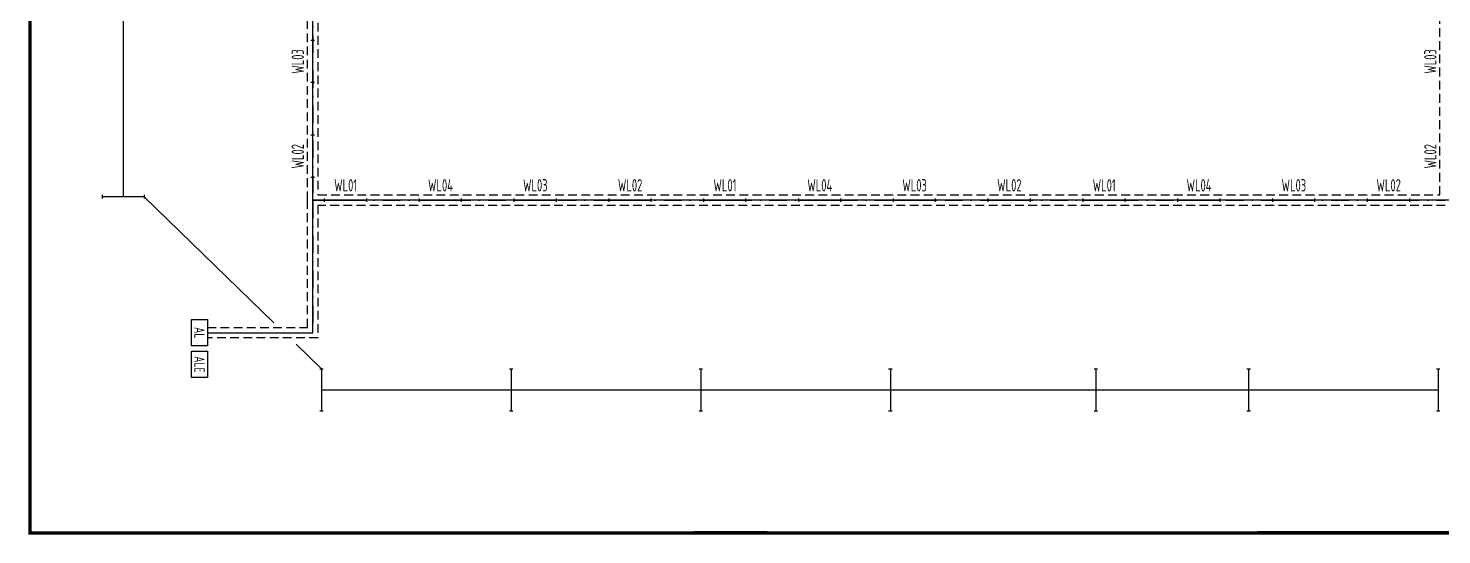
# Model space of a CAD drawing. Header units: millimetres. Extents: x -691095 to 2797013, y -349436 to 2050109.
# Drawn here: x 1174194 to 1214444, y 849444 to 863861 of the extents above; entities that cross this region are included whole.
import ezdxf
from ezdxf.enums import TextEntityAlignment as Align

# ---------------------------------------------------------------- set-up
doc = ezdxf.new("R2010")
doc.units = ezdxf.units.MM
doc.header["$LTSCALE"] = 1000
doc.linetypes.add('DASHDOT', pattern=[1, 0.5, -0.25, 0, -0.25])
doc.linetypes.add('HIDDEN', pattern=[0.375, 0.25, -0.125])
for name, color, linetype, plot in [('E-LANE-CENTER', 6, 'Continuous', False), ('E-LITE-CENTER', 5, 'DASHDOT', False), ('E-LITE-CENTER-JOIN', 1, 'Continuous', False)]:
    doc.layers.add(name, color=color, linetype=linetype, plot=plot)
for name, color, linetype in [('E-LITE-LITE', 3, 'Continuous'), ('E-LITE-WIRE', 4, 'Continuous'), ('E-POWR-EQPM', 3, 'Continuous'), ('E-UNIV-EL', 140, 'Continuous'), ('E-UNIV-EL2', 40, 'HIDDEN'), ('E-UNIV-NOTE', 6, 'Continuous'), ('防火分区', 2, 'Continuous')]:
    doc.layers.add(name, color=color, linetype=linetype)
doc.styles.add('TH-STYLE3', font='tssdeng.shx', dxfattribs={"width": 0.65, "bigfont": 'tssdchn.shx'})

# ---------------------------------------------------------------- blocks, each defined once
blk = doc.blocks.new('E-BDB001')
blk.add_lwpolyline([(-2.5, -1.5), (-2.5, 1.5), (2.5, 1.5), (2.5, -1.5)], close=True)
at = {"layer": 'E-UNIV-EL', "style": 'TH-STYLE3', "width": 0.7}
blk.add_attdef('BOX', text='', height=2, dxfattribs=at).set_placement((0, 0), align=Align.MIDDLE)
blk = doc.blocks.new('E-BDB003')
blk.add_lwpolyline([(-2.5, -1.5), (-2.5, 1.5), (2.5, 1.5), (2.5, -1.5)], close=True)
at = {"layer": 'E-UNIV-EL', "style": 'TH-STYLE3', "width": 0.7}
blk.add_attdef('BOX', text='', height=2, dxfattribs=at).set_placement((0, 0), align=Align.MIDDLE)
blk = doc.blocks.new('E-BL001-1')
for p, q in [((-6, -0.5), (-6, 0.5)), ((-6, 0), (6, 0)), ((6, -0.5), (6, 0.5))]:
    blk.add_line(p, q)

msp = doc.modelspace()

# ---------------------------------------------------------------- linework, layer by layer
at = {"layer": 'E-LANE-CENTER'}
msp.add_line((1182294.36034, 858966.7691, 0.00407), (1182294.36034, 891166.7691, 0.00407), dxfattribs=at)
msp.add_line((1182294.36034, 858966.7691, 0.00407), (1182294.36034, 891166.7691, 0.00407), dxfattribs=at)
at = {"layer": 'E-LANE-CENTER', "elevation": 0.00407}
for points in [[(1182294.36034, 858966.7691), (1182294.36034, 891166.7691)], [(1217069.77018, 858966.7691), (1182294.36034, 858966.7691)]]:
    msp.add_lwpolyline(points, dxfattribs=at)
at = {"layer": 'E-LITE-CENTER'}
for p, q in [((1182294.36034, 880666.7691, 0.00407), (1182294.36034, 858966.7691, 0.00407)), ((1182294.36034, 880666.7691, 0.00407), (1182294.36034, 858966.7691, 0.00407)), ((1182294.36034, 880666.7691, 0.00407), (1182294.36034, 858966.7691, 0.00407)), ((1182294.36034, 880666.7691, 0.00407), (1182294.36034, 858966.7691, 0.00407)), ((1182294.36034, 880666.7691, 0.00407), (1182294.36034, 858966.7691, 0.00407)), ((1182294.36034, 880666.7691, 0.00407), (1182294.36034, 858966.7691, 0.00407)), ((1182294.36034, 880666.7691, 0.00407), (1182294.36034, 858966.7691, 0.00407)), ((1182294.36034, 880666.7691, 0.00407), (1182294.36034, 858966.7691, 0.00407)), ((1182294.36034, 880666.7691, 0.00407), (1182294.36034, 858966.7691, 0.00407)), ((1182294.36034, 880666.7691, 0.00407), (1182294.36034, 858966.7691, 0.00407)), ((1182294.36034, 858966.7691, 0.00407), (1214544.36034, 858966.7691, 0.00407)), ((1182294.36034, 858966.7691, 0.00407), (1182294.36034, 855194.27524, 0.00407)), ((1182294.36034, 858966.7691, 0.00407), (1214544.36034, 858966.7691, 0.00407)), ((1182294.36034, 858966.7691, 0.00407), (1182294.36034, 855194.27524, 0.00407)), ((1182294.36034, 858966.7691, 0.00407), (1214544.36034, 858966.7691, 0.00407)), ((1182294.36034, 858966.7691, 0.00407), (1182294.36034, 855194.27524, 0.00407)), ((1182294.36034, 858966.7691, 0.00407), (1214544.36034, 858966.7691, 0.00407)), ((1182294.36034, 858966.7691, 0.00407), (1182294.36034, 855194.27524, 0.00407)), ((1182294.36034, 858966.7691, 0.00407), (1214544.36034, 858966.7691, 0.00407)), ((1182294.36034, 858966.7691, 0.00407), (1182294.36034, 855194.27524, 0.00407)), ((1182294.36034, 858966.7691, 0.00407), (1214544.36034, 858966.7691, 0.00407)), ((1182294.36034, 858966.7691, 0.00407), (1182294.36034, 855194.27524, 0.00407)), ((1182294.36034, 858966.7691, 0.00407), (1214544.36034, 858966.7691, 0.00407)), ((1182294.36034, 858966.7691, 0.00407), (1182294.36034, 855194.27524, 0.00407)), ((1182294.36034, 858966.7691, 0.00407), (1214544.36034, 858966.7691, 0.00407)), ((1182294.36034, 858966.7691, 0.00407), (1182294.36034, 855194.27524, 0.00407)), ((1182294.36034, 858966.7691, 0.00407), (1214544.36034, 858966.7691, 0.00407)), ((1182294.36034, 858966.7691, 0.00407), (1182294.36034, 855194.27524, 0.00407)), ((1182294.36034, 858966.7691, 0.00407), (1214544.36034, 858966.7691, 0.00407)), ((1182294.36034, 858966.7691, 0.00407), (1182294.36034, 855194.27524, 0.00407)), ((1179294.36034, 855194.27524, 0.00407), (1182294.36034, 855194.27524, 0.00407)), ((1179294.36034, 855194.27524, 0.00407), (1182294.36034, 855194.27524, 0.00407)), ((1179294.36034, 855194.27524, 0.00407), (1182294.36034, 855194.27524, 0.00407)), ((1179294.36034, 855194.27524, 0.00407), (1182294.36034, 855194.27524, 0.00407)), ((1179294.36034, 855194.27524, 0.00407), (1182294.36034, 855194.27524, 0.00407)), ((1179294.36034, 855194.27524, 0.00407), (1182294.36034, 855194.27524, 0.00407)), ((1179294.36034, 855194.27524, 0.00407), (1182294.36034, 855194.27524, 0.00407)), ((1179294.36034, 855194.27524, 0.00407), (1182294.36034, 855194.27524, 0.00407)), ((1179294.36034, 855194.27524, 0.00407), (1182294.36034, 855194.27524, 0.00407)), ((1179294.36034, 855194.27524, 0.00407), (1182294.36034, 855194.27524, 0.00407))]:
    msp.add_line(p, q, dxfattribs=at)
at = {"layer": 'E-LITE-CENTER-JOIN', "elevation": 0.00407}
msp.add_lwpolyline([(1179294.36034, 855194.27524), (1182294.36034, 855194.27524), (1182294.36034, 858966.7691)], dxfattribs=at)
msp.add_lwpolyline([(1179294.36034, 855194.27524), (1182294.36034, 855194.27524), (1182294.36034, 858966.7691)], dxfattribs=at)
at = {"layer": 'E-LITE-WIRE'}
for p, q in [((1176894.36036, 886114.90172, 0.00813), (1176894.36036, 859064.90171, 0.00407)), ((1182544.36036, 853564.65172, 0.00407), (1214344.36036, 853564.65172, 0.00813))]:
    msp.add_line(p, q, dxfattribs=at)
at = {"layer": 'E-LITE-WIRE', "color": 30, "true_color": 0xf26722}
for p, q in [((1181190.6904, 855479.83202, 0.00407), (1177493.99417, 859066.73082, 0.00407)), ((1182544.24417, 854166.48082, 0.00407), (1181818.80061, 854870.37762, 0.00407))]:
    msp.add_line(p, q, dxfattribs=at)
at = {"layer": 'E-UNIV-EL2'}
for p, q in [((1182144.36034, 858966.7691, 0.00407), (1182144.36034, 880666.7691, 0.00407)), ((1182144.36034, 858966.7691, 0.00407), (1182144.36034, 880666.7691, 0.00407)), ((1182144.36034, 858966.7691, 0.00407), (1182144.36034, 880666.7691, 0.00407)), ((1182144.36034, 858966.7691, 0.00407), (1182144.36034, 880666.7691, 0.00407)), ((1182144.36034, 858966.7691, 0.00407), (1182144.36034, 880666.7691, 0.00407)), ((1182144.36034, 858966.7691, 0.00407), (1182144.36034, 880666.7691, 0.00407)), ((1182144.36034, 858966.7691, 0.00407), (1182144.36034, 880666.7691, 0.00407)), ((1182144.36034, 858966.7691, 0.00407), (1182144.36034, 880666.7691, 0.00407)), ((1182144.36034, 858966.7691, 0.00407), (1182144.36034, 880666.7691, 0.00407)), ((1182144.36034, 858966.7691, 0.00407), (1182144.36034, 880666.7691, 0.00407)), ((1182444.36034, 880516.7691, 0.00407), (1182444.36034, 859116.7691, 0.00407)), ((1182444.36034, 880516.7691, 0.00407), (1182444.36034, 859116.7691, 0.00407)), ((1182444.36034, 880516.7691, 0.00407), (1182444.36034, 859116.7691, 0.00407)), ((1182444.36034, 880516.7691, 0.00407), (1182444.36034, 859116.7691, 0.00407)), ((1182444.36034, 880516.7691, 0.00407), (1182444.36034, 859116.7691, 0.00407)), ((1182444.36034, 880516.7691, 0.00407), (1182444.36034, 859116.7691, 0.00407)), ((1182444.36034, 880516.7691, 0.00407), (1182444.36034, 859116.7691, 0.00407)), ((1182444.36034, 880516.7691, 0.00407), (1182444.36034, 859116.7691, 0.00407)), ((1182444.36034, 880516.7691, 0.00407), (1182444.36034, 859116.7691, 0.00407)), ((1182444.36034, 880516.7691, 0.00407), (1182444.36034, 859116.7691, 0.00407)), ((1214394.36034, 859116.7691, 0.00407), (1214394.36034, 875066.7691, 0.00407)), ((1214394.36034, 859116.7691, 0.00407), (1214394.36034, 875066.7691, 0.00407)), ((1214394.36034, 859116.7691, 0.00407), (1214394.36034, 875066.7691, 0.00407)), ((1214394.36034, 859116.7691, 0.00407), (1214394.36034, 875066.7691, 0.00407)), ((1214394.36034, 859116.7691, 0.00407), (1214394.36034, 875066.7691, 0.00407)), ((1214394.36034, 859116.7691, 0.00407), (1214394.36034, 875066.7691, 0.00407)), ((1214394.36034, 859116.7691, 0.00407), (1214394.36034, 875066.7691, 0.00407)), ((1214394.36034, 859116.7691, 0.00407), (1214394.36034, 875066.7691, 0.00407)), ((1214394.36034, 859116.7691, 0.00407), (1214394.36034, 875066.7691, 0.00407)), ((1214394.36034, 859116.7691, 0.00407), (1214394.36034, 875066.7691, 0.00407)), ((1182144.36034, 855344.27524, 0.00407), (1182144.36034, 858966.7691, 0.00407)), ((1182144.36034, 855344.27524, 0.00407), (1182144.36034, 858966.7691, 0.00407)), ((1182144.36034, 855344.27524, 0.00407), (1182144.36034, 858966.7691, 0.00407)), ((1182144.36034, 855344.27524, 0.00407), (1182144.36034, 858966.7691, 0.00407)), ((1182144.36034, 855344.27524, 0.00407), (1182144.36034, 858966.7691, 0.00407)), ((1182144.36034, 855344.27524, 0.00407), (1182144.36034, 858966.7691, 0.00407)), ((1182144.36034, 855344.27524, 0.00407), (1182144.36034, 858966.7691, 0.00407)), ((1182144.36034, 855344.27524, 0.00407), (1182144.36034, 858966.7691, 0.00407)), ((1182144.36034, 855344.27524, 0.00407), (1182144.36034, 858966.7691, 0.00407)), ((1182144.36034, 855344.27524, 0.00407), (1182144.36034, 858966.7691, 0.00407)), ((1182444.36034, 859116.7691, 0.00407), (1214394.36034, 859116.7691, 0.00407)), ((1182444.36034, 859116.7691, 0.00407), (1214394.36034, 859116.7691, 0.00407)), ((1182444.36034, 859116.7691, 0.00407), (1214394.36034, 859116.7691, 0.00407)), ((1182444.36034, 859116.7691, 0.00407), (1214394.36034, 859116.7691, 0.00407)), ((1182444.36034, 859116.7691, 0.00407), (1214394.36034, 859116.7691, 0.00407)), ((1182444.36034, 859116.7691, 0.00407), (1214394.36034, 859116.7691, 0.00407)), ((1182444.36034, 859116.7691, 0.00407), (1214394.36034, 859116.7691, 0.00407)), ((1182444.36034, 859116.7691, 0.00407), (1214394.36034, 859116.7691, 0.00407)), ((1182444.36034, 859116.7691, 0.00407), (1214394.36034, 859116.7691, 0.00407)), ((1182444.36034, 859116.7691, 0.00407), (1214394.36034, 859116.7691, 0.00407)), ((1214544.36034, 858816.7691, 0.00407), (1182444.36034, 858816.7691, 0.00407)), ((1182444.36034, 858816.7691, 0.00407), (1182444.36034, 855044.27524, 0.00407)), ((1214544.36034, 858816.7691, 0.00407), (1182444.36034, 858816.7691, 0.00407)), ((1182444.36034, 858816.7691, 0.00407), (1182444.36034, 855044.27524, 0.00407)), ((1214544.36034, 858816.7691, 0.00407), (1182444.36034, 858816.7691, 0.00407)), ((1182444.36034, 858816.7691, 0.00407), (1182444.36034, 855044.27524, 0.00407)), ((1214544.36034, 858816.7691, 0.00407), (1182444.36034, 858816.7691, 0.00407)), ((1182444.36034, 858816.7691, 0.00407), (1182444.36034, 855044.27524, 0.00407)), ((1214544.36034, 858816.7691, 0.00407), (1182444.36034, 858816.7691, 0.00407)), ((1182444.36034, 858816.7691, 0.00407), (1182444.36034, 855044.27524, 0.00407)), ((1214544.36034, 858816.7691, 0.00407), (1182444.36034, 858816.7691, 0.00407)), ((1182444.36034, 858816.7691, 0.00407), (1182444.36034, 855044.27524, 0.00407)), ((1214544.36034, 858816.7691, 0.00407), (1182444.36034, 858816.7691, 0.00407)), ((1182444.36034, 858816.7691, 0.00407), (1182444.36034, 855044.27524, 0.00407)), ((1214544.36034, 858816.7691, 0.00407), (1182444.36034, 858816.7691, 0.00407)), ((1182444.36034, 858816.7691, 0.00407), (1182444.36034, 855044.27524, 0.00407)), ((1214544.36034, 858816.7691, 0.00407), (1182444.36034, 858816.7691, 0.00407)), ((1182444.36034, 858816.7691, 0.00407), (1182444.36034, 855044.27524, 0.00407)), ((1214544.36034, 858816.7691, 0.00407), (1182444.36034, 858816.7691, 0.00407)), ((1182444.36034, 858816.7691, 0.00407), (1182444.36034, 855044.27524, 0.00407)), ((1179294.36034, 855344.27524, 0.00407), (1182144.36034, 855344.27524, 0.00407)), ((1179294.36034, 855344.27524, 0.00407), (1179294.36034, 855044.27524, 0.00407)), ((1179294.36034, 855344.27524, 0.00407), (1182144.36034, 855344.27524, 0.00407)), ((1179294.36034, 855344.27524, 0.00407), (1179294.36034, 855044.27524, 0.00407)), ((1179294.36034, 855344.27524, 0.00407), (1182144.36034, 855344.27524, 0.00407)), ((1179294.36034, 855344.27524, 0.00407), (1179294.36034, 855044.27524, 0.00407)), ((1179294.36034, 855344.27524, 0.00407), (1182144.36034, 855344.27524, 0.00407)), ((1179294.36034, 855344.27524, 0.00407), (1179294.36034, 855044.27524, 0.00407)), ((1179294.36034, 855344.27524, 0.00407), (1182144.36034, 855344.27524, 0.00407)), ((1179294.36034, 855344.27524, 0.00407), (1179294.36034, 855044.27524, 0.00407)), ((1179294.36034, 855344.27524, 0.00407), (1182144.36034, 855344.27524, 0.00407)), ((1179294.36034, 855344.27524, 0.00407), (1179294.36034, 855044.27524, 0.00407)), ((1179294.36034, 855344.27524, 0.00407), (1182144.36034, 855344.27524, 0.00407)), ((1179294.36034, 855344.27524, 0.00407), (1179294.36034, 855044.27524, 0.00407)), ((1179294.36034, 855344.27524, 0.00407), (1182144.36034, 855344.27524, 0.00407)), ((1179294.36034, 855344.27524, 0.00407), (1179294.36034, 855044.27524, 0.00407)), ((1179294.36034, 855344.27524, 0.00407), (1182144.36034, 855344.27524, 0.00407)), ((1179294.36034, 855344.27524, 0.00407), (1179294.36034, 855044.27524, 0.00407)), ((1179294.36034, 855344.27524, 0.00407), (1182144.36034, 855344.27524, 0.00407)), ((1179294.36034, 855344.27524, 0.00407), (1179294.36034, 855044.27524, 0.00407)), ((1182444.36034, 855044.27524, 0.00407), (1179294.36034, 855044.27524, 0.00407)), ((1182444.36034, 855044.27524, 0.00407), (1179294.36034, 855044.27524, 0.00407)), ((1182444.36034, 855044.27524, 0.00407), (1179294.36034, 855044.27524, 0.00407)), ((1182444.36034, 855044.27524, 0.00407), (1179294.36034, 855044.27524, 0.00407)), ((1182444.36034, 855044.27524, 0.00407), (1179294.36034, 855044.27524, 0.00407)), ((1182444.36034, 855044.27524, 0.00407), (1179294.36034, 855044.27524, 0.00407)), ((1182444.36034, 855044.27524, 0.00407), (1179294.36034, 855044.27524, 0.00407)), ((1182444.36034, 855044.27524, 0.00407), (1179294.36034, 855044.27524, 0.00407)), ((1182444.36034, 855044.27524, 0.00407), (1179294.36034, 855044.27524, 0.00407)), ((1182444.36034, 855044.27524, 0.00407), (1179294.36034, 855044.27524, 0.00407))]:
    msp.add_line(p, q, dxfattribs=at)
at = {"layer": '防火分区', "const_width": 100, "elevation": 0.00407}
msp.add_lwpolyline([(1216844.36034, 849496.7691), (1214394.40193, 849496.7691), (1211494.282, 849496.58506), (1206444.38674, 849494.46072), (1195194.40193, 849494.4566), (1195194.32119, 849496.7691), (1193194.32119, 849496.7691), (1193194.42497, 849494.46072), (1181944.28501, 849494.46072), (1176894.28476, 849494.4607), (1174244.36034, 849494.46072), (1174244.36035, 888816.76909), (1179544.36052, 888816.7691), (1179544.36025, 897928.88924)], dxfattribs=at)
msp.add_lwpolyline([(1216844.36034, 849496.7691), (1214394.40193, 849496.7691), (1211494.282, 849496.58506), (1206444.38674, 849494.46072), (1195194.40193, 849494.4566), (1195194.32119, 849496.7691), (1193194.32119, 849496.7691), (1193194.42497, 849494.46072), (1181944.28501, 849494.46072), (1176894.28476, 849494.4607), (1174244.36034, 849494.46072), (1174244.36035, 888816.76909), (1179544.36052, 888816.7691), (1179544.36025, 897928.88924)], dxfattribs=at)

# ---------------------------------------------------------------- block references
at = {"layer": 'E-LITE-LITE', "xscale": 100, "yscale": 100, "zscale": 100}
for p, rotation in [((1182294.36034, 862916.7691, 0.00407), 90), ((1182294.36034, 862916.7691, 0.00407), 90), ((1182294.36034, 862916.7691, 0.00407), 90), ((1182294.36034, 862916.7691, 0.00407), 90), ((1182294.36034, 862916.7691, 0.00407), 90), ((1182294.36034, 862916.7691, 0.00407), 90), ((1182294.36034, 862916.7691, 0.00407), 90), ((1182294.36034, 862916.7691, 0.00407), 90), ((1182294.36034, 862916.7691, 0.00407), 90), ((1182294.36034, 862916.7691, 0.00407), 90), ((1182294.36034, 860216.7691, 0.00407), 90), ((1182294.36034, 860216.7691, 0.00407), 90), ((1182294.36034, 860216.7691, 0.00407), 90), ((1182294.36034, 860216.7691, 0.00407), 90), ((1182294.36034, 860216.7691, 0.00407), 90), ((1182294.36034, 860216.7691, 0.00407), 90), ((1182294.36034, 860216.7691, 0.00407), 90), ((1182294.36034, 860216.7691, 0.00407), 90), ((1182294.36034, 860216.7691, 0.00407), 90), ((1182294.36034, 860216.7691, 0.00407), 90), ((1176893.99417, 859066.73082, 0.00407), 180), ((1182544.24417, 853566.48082, 0.00407), 270), ((1187944.24417, 853566.48082, 0.00407), 270), ((1193344.24417, 853566.48082, 0.00407), 270), ((1198744.24417, 853566.48082, 0.00407), 270), ((1204594.24417, 853566.48082, 0.00407), 270), ((1208944.24417, 853566.48082, 0.00407), 270), ((1214344.24417, 853566.48082, 0.00407), 270)]:
    msp.add_blockref('E-BL001-1', p, dxfattribs=dict(at, rotation=rotation))
for p in [(1183232.56526, 858966.7691, 0.00407), (1183232.56526, 858966.7691, 0.00407), (1183232.56526, 858966.7691, 0.00407), (1183232.56526, 858966.7691, 0.00407), (1183232.56526, 858966.7691, 0.00407), (1183232.56526, 858966.7691, 0.00407), (1183232.56526, 858966.7691, 0.00407), (1183232.56526, 858966.7691, 0.00407), (1183232.56526, 858966.7691, 0.00407), (1183232.56526, 858966.7691, 0.00407), (1185932.56526, 858966.7691, 0.00407), (1185932.56526, 858966.7691, 0.00407), (1185932.56526, 858966.7691, 0.00407), (1185932.56526, 858966.7691, 0.00407), (1185932.56526, 858966.7691, 0.00407), (1185932.56526, 858966.7691, 0.00407), (1185932.56526, 858966.7691, 0.00407), (1185932.56526, 858966.7691, 0.00407), (1185932.56526, 858966.7691, 0.00407), (1185932.56526, 858966.7691, 0.00407), (1188632.56526, 858966.7691, 0.00407), (1188632.56526, 858966.7691, 0.00407), (1188632.56526, 858966.7691, 0.00407), (1188632.56526, 858966.7691, 0.00407), (1188632.56526, 858966.7691, 0.00407), (1188632.56526, 858966.7691, 0.00407), (1188632.56526, 858966.7691, 0.00407), (1188632.56526, 858966.7691, 0.00407), (1188632.56526, 858966.7691, 0.00407), (1188632.56526, 858966.7691, 0.00407), (1191332.56526, 858966.7691, 0.00407), (1191332.56526, 858966.7691, 0.00407), (1191332.56526, 858966.7691, 0.00407), (1191332.56526, 858966.7691, 0.00407), (1191332.56526, 858966.7691, 0.00407), (1191332.56526, 858966.7691, 0.00407), (1191332.56526, 858966.7691, 0.00407), (1191332.56526, 858966.7691, 0.00407), (1191332.56526, 858966.7691, 0.00407), (1191332.56526, 858966.7691, 0.00407), (1194032.56526, 858966.7691, 0.00407), (1194032.56526, 858966.7691, 0.00407), (1194032.56526, 858966.7691, 0.00407), (1194032.56526, 858966.7691, 0.00407), (1194032.56526, 858966.7691, 0.00407), (1194032.56526, 858966.7691, 0.00407), (1194032.56526, 858966.7691, 0.00407), (1194032.56526, 858966.7691, 0.00407), (1194032.56526, 858966.7691, 0.00407), (1194032.56526, 858966.7691, 0.00407), (1196732.56526, 858966.7691, 0.00407), (1196732.56526, 858966.7691, 0.00407), (1196732.56526, 858966.7691, 0.00407), (1196732.56526, 858966.7691, 0.00407), (1196732.56526, 858966.7691, 0.00407), (1196732.56526, 858966.7691, 0.00407), (1196732.56526, 858966.7691, 0.00407), (1196732.56526, 858966.7691, 0.00407), (1196732.56526, 858966.7691, 0.00407), (1196732.56526, 858966.7691, 0.00407), (1199432.56526, 858966.7691, 0.00407), (1199432.56526, 858966.7691, 0.00407), (1199432.56526, 858966.7691, 0.00407), (1199432.56526, 858966.7691, 0.00407), (1199432.56526, 858966.7691, 0.00407), (1199432.56526, 858966.7691, 0.00407), (1199432.56526, 858966.7691, 0.00407), (1199432.56526, 858966.7691, 0.00407), (1199432.56526, 858966.7691, 0.00407), (1199432.56526, 858966.7691, 0.00407), (1202132.56526, 858966.7691, 0.00407), (1202132.56526, 858966.7691, 0.00407), (1202132.56526, 858966.7691, 0.00407), (1202132.56526, 858966.7691, 0.00407), (1202132.56526, 858966.7691, 0.00407), (1202132.56526, 858966.7691, 0.00407), (1202132.56526, 858966.7691, 0.00407), (1202132.56526, 858966.7691, 0.00407), (1202132.56526, 858966.7691, 0.00407), (1202132.56526, 858966.7691, 0.00407), (1204832.56526, 858966.7691, 0.00407), (1204832.56526, 858966.7691, 0.00407), (1204832.56526, 858966.7691, 0.00407), (1204832.56526, 858966.7691, 0.00407), (1204832.56526, 858966.7691, 0.00407), (1204832.56526, 858966.7691, 0.00407), (1204832.56526, 858966.7691, 0.00407), (1204832.56526, 858966.7691, 0.00407), (1204832.56526, 858966.7691, 0.00407), (1204832.56526, 858966.7691, 0.00407), (1207532.56526, 858966.7691, 0.00407), (1207532.56526, 858966.7691, 0.00407), (1207532.56526, 858966.7691, 0.00407), (1207532.56526, 858966.7691, 0.00407), (1207532.56526, 858966.7691, 0.00407), (1207532.56526, 858966.7691, 0.00407), (1207532.56526, 858966.7691, 0.00407), (1207532.56526, 858966.7691, 0.00407), (1207532.56526, 858966.7691, 0.00407), (1207532.56526, 858966.7691, 0.00407), (1210232.56526, 858966.7691, 0.00407), (1210232.56526, 858966.7691, 0.00407), (1210232.56526, 858966.7691, 0.00407), (1210232.56526, 858966.7691, 0.00407), (1210232.56526, 858966.7691, 0.00407), (1210232.56526, 858966.7691, 0.00407), (1210232.56526, 858966.7691, 0.00407), (1210232.56526, 858966.7691, 0.00407), (1210232.56526, 858966.7691, 0.00407), (1210232.56526, 858966.7691, 0.00407), (1212932.56526, 858966.7691, 0.00407), (1212932.56526, 858966.7691, 0.00407), (1212932.56526, 858966.7691, 0.00407), (1212932.56526, 858966.7691, 0.00407), (1212932.56526, 858966.7691, 0.00407), (1212932.56526, 858966.7691, 0.00407), (1212932.56526, 858966.7691, 0.00407), (1212932.56526, 858966.7691, 0.00407), (1212932.56526, 858966.7691, 0.00407), (1212932.56526, 858966.7691, 0.00407)]:
    msp.add_blockref('E-BL001-1', p, dxfattribs=at)
at = {"layer": 'E-POWR-EQPM', "xscale": 150, "yscale": 150, "zscale": 150, "rotation": 270}
for name, p, values in [('E-BDB001', (1179069.36034, 855194.27524, 0.00407), {'BOX': 'AL'}), ('E-BDB001', (1179069.36034, 855194.27524, 0.00407), {'BOX': 'AL'}), ('E-BDB003', (1179069.36034, 854294.27524, 0.00407), {'BOX': 'ALE'}), ('E-BDB003', (1179069.36034, 854294.27524, 0.00407), {'BOX': 'ALE'})]:
    msp.add_blockref(name, p, dxfattribs=at).add_auto_attribs(values)

# ---------------------------------------------------------------- texts
at = {"layer": 'E-UNIV-NOTE', "color": 6, "style": 'TH-STYLE3', "width": 0.65}
for s, p in [('WL03', (1181869.36034, 862916.7691, 0.00407)), ('WL03', (1181869.36034, 862916.7691, 0.00407)), ('WL03', (1181869.36034, 862916.7691, 0.00407)), ('WL03', (1181869.36034, 862916.7691, 0.00407)), ('WL03', (1181869.36034, 862916.7691, 0.00407)), ('WL03', (1181869.36034, 862916.7691, 0.00407)), ('WL03', (1181869.36034, 862916.7691, 0.00407)), ('WL03', (1181869.36034, 862916.7691, 0.00407)), ('WL03', (1181869.36034, 862916.7691, 0.00407)), ('WL03', (1181869.36034, 862916.7691, 0.00407)), ('WL03', (1214119.36034, 862916.7691, 0.00407)), ('WL03', (1214119.36034, 862916.7691, 0.00407)), ('WL03', (1214119.36034, 862916.7691, 0.00407)), ('WL03', (1214119.36034, 862916.7691, 0.00407)), ('WL03', (1214119.36034, 862916.7691, 0.00407)), ('WL03', (1214119.36034, 862916.7691, 0.00407)), ('WL03', (1214119.36034, 862916.7691, 0.00407)), ('WL03', (1214119.36034, 862916.7691, 0.00407)), ('WL03', (1214119.36034, 862916.7691, 0.00407)), ('WL03', (1214119.36034, 862916.7691, 0.00407)), ('WL02', (1181869.36034, 860216.7691, 0.00407)), ('WL02', (1181869.36034, 860216.7691, 0.00407)), ('WL02', (1181869.36034, 860216.7691, 0.00407)), ('WL02', (1181869.36034, 860216.7691, 0.00407)), ('WL02', (1181869.36034, 860216.7691, 0.00407)), ('WL02', (1181869.36034, 860216.7691, 0.00407)), ('WL02', (1181869.36034, 860216.7691, 0.00407)), ('WL02', (1181869.36034, 860216.7691, 0.00407)), ('WL02', (1181869.36034, 860216.7691, 0.00407)), ('WL02', (1181869.36034, 860216.7691, 0.00407)), ('WL02', (1214119.36034, 860216.7691, 0.00407)), ('WL02', (1214119.36034, 860216.7691, 0.00407)), ('WL02', (1214119.36034, 860216.7691, 0.00407)), ('WL02', (1214119.36034, 860216.7691, 0.00407)), ('WL02', (1214119.36034, 860216.7691, 0.00407)), ('WL02', (1214119.36034, 860216.7691, 0.00407)), ('WL02', (1214119.36034, 860216.7691, 0.00407)), ('WL02', (1214119.36034, 860216.7691, 0.00407)), ('WL02', (1214119.36034, 860216.7691, 0.00407)), ('WL02', (1214119.36034, 860216.7691, 0.00407))]:
    msp.add_text(s, height=350, rotation=90, dxfattribs=at).set_placement(p, align=Align.MIDDLE_CENTER)
for s, p in [('WL01', (1183232.56526, 859391.7691, 0.00407)), ('WL01', (1183232.56526, 859391.7691, 0.00407)), ('WL01', (1183232.56526, 859391.7691, 0.00407)), ('WL01', (1183232.56526, 859391.7691, 0.00407)), ('WL01', (1183232.56526, 859391.7691, 0.00407)), ('WL01', (1183232.56526, 859391.7691, 0.00407)), ('WL01', (1183232.56526, 859391.7691, 0.00407)), ('WL01', (1183232.56526, 859391.7691, 0.00407)), ('WL01', (1183232.56526, 859391.7691, 0.00407)), ('WL01', (1183232.56526, 859391.7691, 0.00407)), ('WL04', (1185932.56526, 859391.7691, 0.00407)), ('WL04', (1185932.56526, 859391.7691, 0.00407)), ('WL04', (1185932.56526, 859391.7691, 0.00407)), ('WL04', (1185932.56526, 859391.7691, 0.00407)), ('WL04', (1185932.56526, 859391.7691, 0.00407)), ('WL04', (1185932.56526, 859391.7691, 0.00407)), ('WL04', (1185932.56526, 859391.7691, 0.00407)), ('WL04', (1185932.56526, 859391.7691, 0.00407)), ('WL04', (1185932.56526, 859391.7691, 0.00407)), ('WL04', (1185932.56526, 859391.7691, 0.00407)), ('WL03', (1188632.56526, 859391.7691, 0.00407)), ('WL03', (1188632.56526, 859391.7691, 0.00407)), ('WL03', (1188632.56526, 859391.7691, 0.00407)), ('WL03', (1188632.56526, 859391.7691, 0.00407)), ('WL03', (1188632.56526, 859391.7691, 0.00407)), ('WL03', (1188632.56526, 859391.7691, 0.00407)), ('WL03', (1188632.56526, 859391.7691, 0.00407)), ('WL03', (1188632.56526, 859391.7691, 0.00407)), ('WL03', (1188632.56526, 859391.7691, 0.00407)), ('WL03', (1188632.56526, 859391.7691, 0.00407)), ('WL02', (1191332.56526, 859391.7691, 0.00407)), ('WL02', (1191332.56526, 859391.7691, 0.00407)), ('WL02', (1191332.56526, 859391.7691, 0.00407)), ('WL02', (1191332.56526, 859391.7691, 0.00407)), ('WL02', (1191332.56526, 859391.7691, 0.00407)), ('WL02', (1191332.56526, 859391.7691, 0.00407)), ('WL02', (1191332.56526, 859391.7691, 0.00407)), ('WL02', (1191332.56526, 859391.7691, 0.00407)), ('WL02', (1191332.56526, 859391.7691, 0.00407)), ('WL02', (1191332.56526, 859391.7691, 0.00407)), ('WL01', (1194032.56526, 859391.7691, 0.00407)), ('WL01', (1194032.56526, 859391.7691, 0.00407)), ('WL01', (1194032.56526, 859391.7691, 0.00407)), ('WL01', (1194032.56526, 859391.7691, 0.00407)), ('WL01', (1194032.56526, 859391.7691, 0.00407)), ('WL01', (1194032.56526, 859391.7691, 0.00407)), ('WL01', (1194032.56526, 859391.7691, 0.00407)), ('WL01', (1194032.56526, 859391.7691, 0.00407)), ('WL01', (1194032.56526, 859391.7691, 0.00407)), ('WL01', (1194032.56526, 859391.7691, 0.00407)), ('WL04', (1196732.56526, 859391.7691, 0.00407)), ('WL04', (1196732.56526, 859391.7691, 0.00407)), ('WL04', (1196732.56526, 859391.7691, 0.00407)), ('WL04', (1196732.56526, 859391.7691, 0.00407)), ('WL04', (1196732.56526, 859391.7691, 0.00407)), ('WL04', (1196732.56526, 859391.7691, 0.00407)), ('WL04', (1196732.56526, 859391.7691, 0.00407)), ('WL04', (1196732.56526, 859391.7691, 0.00407)), ('WL04', (1196732.56526, 859391.7691, 0.00407)), ('WL04', (1196732.56526, 859391.7691, 0.00407)), ('WL03', (1199432.56526, 859391.7691, 0.00407)), ('WL03', (1199432.56526, 859391.7691, 0.00407)), ('WL03', (1199432.56526, 859391.7691, 0.00407)), ('WL03', (1199432.56526, 859391.7691, 0.00407)), ('WL03', (1199432.56526, 859391.7691, 0.00407)), ('WL03', (1199432.56526, 859391.7691, 0.00407)), ('WL03', (1199432.56526, 859391.7691, 0.00407)), ('WL03', (1199432.56526, 859391.7691, 0.00407)), ('WL03', (1199432.56526, 859391.7691, 0.00407)), ('WL03', (1199432.56526, 859391.7691, 0.00407)), ('WL02', (1202132.56526, 859391.7691, 0.00407)), ('WL02', (1202132.56526, 859391.7691, 0.00407)), ('WL02', (1202132.56526, 859391.7691, 0.00407)), ('WL02', (1202132.56526, 859391.7691, 0.00407)), ('WL02', (1202132.56526, 859391.7691, 0.00407)), ('WL02', (1202132.56526, 859391.7691, 0.00407)), ('WL02', (1202132.56526, 859391.7691, 0.00407)), ('WL02', (1202132.56526, 859391.7691, 0.00407)), ('WL02', (1202132.56526, 859391.7691, 0.00407)), ('WL02', (1202132.56526, 859391.7691, 0.00407)), ('WL01', (1204832.56526, 859391.7691, 0.00407)), ('WL01', (1204832.56526, 859391.7691, 0.00407)), ('WL01', (1204832.56526, 859391.7691, 0.00407)), ('WL01', (1204832.56526, 859391.7691, 0.00407)), ('WL01', (1204832.56526, 859391.7691, 0.00407)), ('WL01', (1204832.56526, 859391.7691, 0.00407)), ('WL01', (1204832.56526, 859391.7691, 0.00407)), ('WL01', (1204832.56526, 859391.7691, 0.00407)), ('WL01', (1204832.56526, 859391.7691, 0.00407)), ('WL01', (1204832.56526, 859391.7691, 0.00407)), ('WL04', (1207532.56526, 859391.7691, 0.00407)), ('WL04', (1207532.56526, 859391.7691, 0.00407)), ('WL04', (1207532.56526, 859391.7691, 0.00407)), ('WL04', (1207532.56526, 859391.7691, 0.00407)), ('WL04', (1207532.56526, 859391.7691, 0.00407)), ('WL04', (1207532.56526, 859391.7691, 0.00407)), ('WL04', (1207532.56526, 859391.7691, 0.00407)), ('WL04', (1207532.56526, 859391.7691, 0.00407)), ('WL04', (1207532.56526, 859391.7691, 0.00407)), ('WL04', (1207532.56526, 859391.7691, 0.00407)), ('WL03', (1210232.56526, 859391.7691, 0.00407)), ('WL03', (1210232.56526, 859391.7691, 0.00407)), ('WL03', (1210232.56526, 859391.7691, 0.00407)), ('WL03', (1210232.56526, 859391.7691, 0.00407)), ('WL03', (1210232.56526, 859391.7691, 0.00407)), ('WL03', (1210232.56526, 859391.7691, 0.00407)), ('WL03', (1210232.56526, 859391.7691, 0.00407)), ('WL03', (1210232.56526, 859391.7691, 0.00407)), ('WL03', (1210232.56526, 859391.7691, 0.00407)), ('WL03', (1210232.56526, 859391.7691, 0.00407)), ('WL02', (1212932.56526, 859391.7691, 0.00407)), ('WL02', (1212932.56526, 859391.7691, 0.00407)), ('WL02', (1212932.56526, 859391.7691, 0.00407)), ('WL02', (1212932.56526, 859391.7691, 0.00407)), ('WL02', (1212932.56526, 859391.7691, 0.00407)), ('WL02', (1212932.56526, 859391.7691, 0.00407)), ('WL02', (1212932.56526, 859391.7691, 0.00407)), ('WL02', (1212932.56526, 859391.7691, 0.00407)), ('WL02', (1212932.56526, 859391.7691, 0.00407)), ('WL02', (1212932.56526, 859391.7691, 0.00407))]:
    msp.add_text(s, height=350, dxfattribs=at).set_placement(p, align=Align.MIDDLE_CENTER)

doc.saveas('drawing.dxf')
